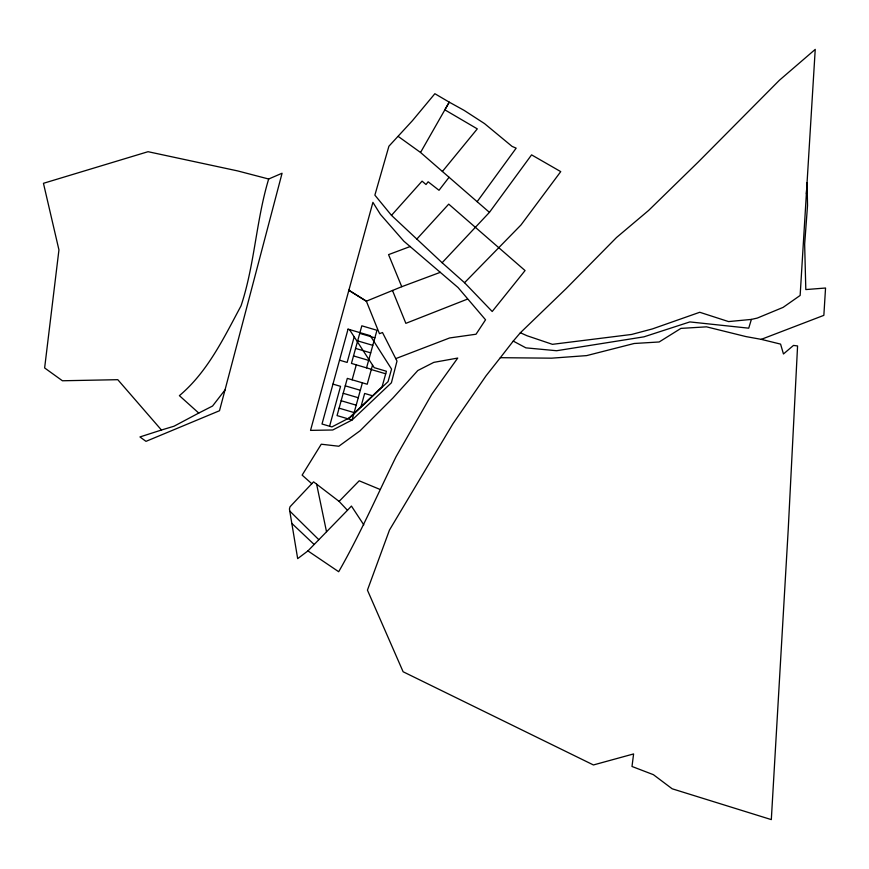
<?xml version="1.0" encoding="UTF-8"?>
<svg xmlns="http://www.w3.org/2000/svg" width="869" height="869" viewBox="0 0 869 869"><rect width="100%" height="100%" fill="white"/><g stroke="black" fill="none" stroke-linecap="round" stroke-linejoin="round"><path stroke-width="1.3" d="M806.378 193.928L807.095 182.588L807.529 205.54L804.651 244.287L805.813 289.573L825.55 288.019L823.855 315.349L761.244 339.355L745.95 336.585L706.508 326.842L680.927 328.395L659.158 341.973L634.153 343.494L586.662 355.606L551.641 358.169L500.338 357.691L486.021 375.853L452.945 423.746L389.475 530.047L367.435 590.138L403.118 671.759L593.429 764.959L633.599 753.934L632.002 766.48L653.401 774.681L672.171 788.791L771.314 819.608L788.216 529.677L797.579 345.949L793.495 345.417L783.469 353.976L780.579 344.113L761.244 339.355M268.673 179.014C256.105 220.617 254.693 264.697 241.039 305.834C223.844 337.835 207.691 371.867 179.394 395.656L198.751 413.068L212.557 406.029L225.017 389.953L282.077 173.235L268.673 179.014L237.682 170.921L148.056 151.695L43.45 183.305L58.94 249.903L44.634 367.945L62.416 380.763L117.793 379.688L161.449 430.025L174.039 426.212L198.751 413.068M225.017 389.953L219.499 410.733L145.981 441.354L139.952 436.944L161.449 430.025M329.579 426.244L340.561 386.347L332.968 384.109M354.172 336.922L347.144 362.427L339.529 360.19M352.141 379.807L356.279 364.839M362.395 382.827L352.075 420.009L332.74 429.992L310.537 430.383L372.91 202.347L380.383 214.35L403.857 241.191L458.039 287.53L485.554 319.803L476.027 334.228L449.631 337.954L395.743 358.625M366.544 367.869L376.972 330.285L361.819 325.81L351.445 363.416L371.367 369.292M360.961 406.725L364.654 393.451L372.529 395.775M372.551 365.045L367.218 384.239L347.318 378.384L337.053 415.588L352.075 420.009L391.408 382.784L396.992 361.069L382.49 332.534L379.449 333.674L366.36 301.185L348.86 290.279L366.36 301.185L401.75 286.705L440.344 272.312M513.253 341.104L520.368 332.751L566.24 288.519L616.501 237.53L648.589 210.461L698.1 162.155L779.406 80.252L815.231 49.392L800.143 295.449L783.121 307.376L757.257 318.087L751.392 319.412L748.72 328.178L689.856 321.921L643.962 336.835L556.594 350.728L525.908 347.861L513.253 341.104L500.338 357.691M307.93 550.913L338.693 571.726C360.027 534.468 377.211 495.08 396.047 456.725L431.828 394.189L457.724 358.071L433.827 362.362L417.826 370.509L392.973 397.959L360.07 430.774L338.823 446.242L321.258 444.211L302.14 475.115L311.775 483.707L313.579 481.85L339.106 501.391L347.448 510.299L307.93 550.913L297.676 558.637L289.431 509.006L290.029 506.779L311.775 483.707M442.397 171.486L477.298 128.873L444.852 109.842L449.24 102.151L434.869 93.711L412.449 120.65L388.91 146.22L374.876 195.145L391.484 215.36L442.125 262.72L489.432 212.362L420.542 152.477L449.24 102.151L464.144 110.385L484.489 123.572L512.091 146.405L516.164 148.165L477.146 201.684M489.432 212.362L531.578 154.867L560.733 171.627L520.976 224.984L464.546 282.707L492.202 311.504L525.061 270.563L448.719 204.128L416.642 239.279M449.067 177.276L439.008 190.289L428.135 181.784L426.016 184.532L422.073 181.132L391.484 215.36M347.448 510.299L351.434 506.062L363.796 524.876M339.106 501.391L359.201 480.807L379.742 489.323M348.947 418.098L382.11 386.705L386.423 371.259L374.213 367.652L349.457 329.547M467.511 299.099L405.856 323.344L392.473 290.431M410.32 246.47L388.562 254.628L401.75 286.705M751.392 319.412L728.58 321.584L699.751 312.275L652.413 328.916L631.654 334.446L552.423 344.33L527.016 335.738L520.368 332.751M359.733 333.359L374.876 337.824M357.659 340.887L372.79 345.351M355.584 348.415L370.705 352.868M353.509 355.921L368.619 360.374M371.302 369.553L385.717 373.8M345.254 385.847L360.32 390.279M343.201 393.299L358.256 397.73M341.148 400.739L356.192 405.171M339.106 408.169L354.128 412.59M398.219 136.422L420.542 152.477M442.125 262.72L464.546 282.707M291.821 523.388L314.046 544.374M289.779 511.081L318.76 539.638M316.631 484.185L326.494 531.643M348.056 329.134L322.008 424.018L331.893 426.918L350.207 417.446L388.041 381.632L391.561 369.086L370.27 335.684L348.056 329.134"/></g></svg>
